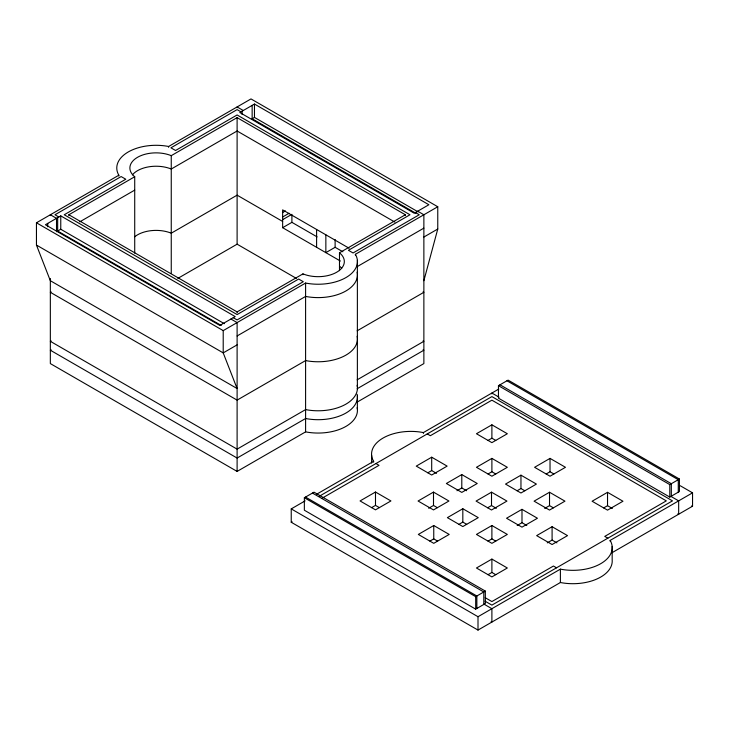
<?xml version="1.0" encoding="UTF-8"?>
<svg xmlns="http://www.w3.org/2000/svg" width="729" height="729" viewBox="0 0 729 729"><rect width="100%" height="100%" fill="white"/><g stroke="black" fill="none" stroke-linecap="round" stroke-linejoin="round"><path stroke-width="1.09" d="M423.868 280.711L437.764 229.024L437.764 206.744L250.995 98.916L168.609 146.483A39.293 22.681 0 0 0 128.286 151.942A39.293 22.681 0 0 0 118.836 175.224L118.836 176.063M36.45 222.792L223.211 330.62L223.211 352.891L237.107 388.539L50.337 280.711L36.45 245.062L36.45 222.792L118.836 175.224M60.762 215.884L45.426 224.732L219.839 325.435L235.175 316.577L60.762 215.884L60.762 229.252L224.341 323.685M254.467 104.047L239.805 112.512L414.227 213.205L428.889 204.74L254.467 104.047L254.467 117.415L418.045 211.847M68.863 215.602L68.863 214.763L134.719 176.746A26.198 15.127 0 0 1 137.553 157.291A26.198 15.127 0 0 1 171.251 155.66L237.107 117.633L405.351 214.763L405.351 215.602M60.762 229.252L56.516 231.704L56.516 218.335L50.337 214.763L50.337 215.602M252.152 105.377L252.152 118.745L254.467 117.415M79.798 221.826L134.719 190.114M51.112 291.855L50.337 292.302L237.107 400.121L305.597 360.582A39.293 22.681 0 0 0 357.137 336.315M51.112 340.862L50.337 341.309L237.107 449.137L305.597 409.598A39.293 22.681 0 0 0 357.137 385.331M282.642 212.54L285.422 210.936M51.112 349.774L50.337 350.221L237.107 458.049L305.597 418.51A39.293 22.681 0 0 0 357.137 394.243M282.642 216.996L289.121 213.251M177.83 278.396L237.107 244.179L296.375 278.396M282.642 219.666L290.971 214.855M349.145 248.261L282.642 209.87L282.642 227.694L291.901 222.345L317.124 236.907M342.885 251.778L335.121 247.295L325.854 252.644L325.854 234.82M68.863 214.763L237.107 311.903L302.963 273.876A26.198 15.127 0 0 0 336.661 272.245A26.198 15.127 0 0 0 339.486 252.79L405.351 214.763M223.211 330.62L305.597 283.052A39.293 22.681 0 0 0 345.92 277.594A39.293 22.681 0 0 0 355.378 254.312L437.764 206.744M237.107 335.96L305.597 296.421A39.293 22.681 0 0 0 357.137 272.154M357.128 266.668L423.868 228.131M237.107 344.872L223.211 352.891L36.45 245.062M423.868 237.043L437.764 229.024M357.128 330.829L423.868 292.302L423.102 291.855M357.128 379.845L423.868 341.309L423.102 340.862M357.128 388.757L423.868 350.221L423.102 349.774M50.337 278.478L50.337 363.589L237.107 471.417L305.597 431.869A39.293 22.681 0 0 0 357.137 407.611M357.092 402.144L423.868 363.589L423.868 214.763L417.699 211.2M304.358 497.743L314.008 492.175L485.332 591.091L485.332 603.566L475.691 609.134L304.358 510.218L304.358 497.743L475.691 596.659L485.332 591.091M498.454 385.687L508.104 380.119L679.428 479.035L679.428 491.51L669.787 497.078L498.454 398.162L498.454 385.687L669.787 484.603L679.428 479.035M612.169 546.449L612.169 559.817A39.293 22.681 0 0 1 560.391 582.517L478.005 630.084L291.236 522.256L291.236 508.888L305.132 500.869M316.705 494.18L373.622 461.32A39.293 22.681 0 0 1 383.08 438.038A39.293 22.681 0 0 1 423.403 432.579L498.836 389.031M319.138 496.34L491.893 396.603L672.484 500.869L491.893 605.125L485.086 601.197M322.172 498.153L379.025 465.33L375.936 463.544M291.236 522.256L292.11 521.754M431.696 457.201L416.259 466.113L431.696 475.026L447.132 466.113L431.696 457.201L431.696 470.57L436.525 473.349M375.49 492.029L360.053 500.941L375.49 509.853L390.926 500.941L375.49 492.029L375.49 505.397L371.626 507.621M491.893 424.825L476.456 433.737L491.893 442.64L507.329 433.737L491.893 424.825L491.893 438.193L488.038 440.416M427.841 472.793L431.696 470.57M461.794 474.579L446.358 483.491L461.794 492.403L477.231 483.491L461.794 474.579L461.794 487.947L466.615 490.726M433.5 492.102L418.063 501.014L433.5 509.926L448.936 501.014L433.5 492.102L433.5 505.47L428.67 508.25M491.893 458.386L476.456 467.298L491.893 476.21L507.329 467.298L491.893 458.386L491.893 471.754L488.038 473.987M456.974 490.726L461.794 487.947M433.755 525.518L418.318 534.43L433.755 543.342L449.192 534.43L433.755 525.518L433.755 538.886L429.9 541.118M462.824 508.733L447.387 517.645L462.824 526.557L478.26 517.645L462.824 508.733L462.824 522.101L458.969 524.333M491.51 492.175L476.073 501.087L491.51 509.999L506.947 501.087L491.51 492.175L491.51 505.543L496.331 508.332M520.962 475.171L505.525 484.083L520.962 492.995L536.398 484.083L520.962 475.171L520.962 488.539L517.107 490.763M550.031 458.386L534.594 467.298L550.031 476.21L565.467 467.298L550.031 458.386L550.031 471.754L546.176 473.987M487.646 507.776L491.51 505.543M491.893 525.518L476.456 534.43L491.893 543.342L507.329 534.43L491.893 525.518L491.893 538.886L488.038 541.118M549.52 492.248L534.084 501.16L549.52 510.072L564.957 501.16L549.52 492.248L549.52 505.616L544.691 508.405M521.991 509.334L506.555 518.246L521.991 527.149L537.428 518.246L521.991 509.334L521.991 522.702L517.171 525.481M491.893 559.088L476.456 568L491.893 576.912L507.329 568L491.893 559.088L491.893 572.456L488.038 574.68M607.53 492.321L592.094 501.233L607.53 510.145L622.967 501.233L607.53 492.321L607.53 505.689L612.351 508.478M552.09 526.712L536.653 535.624L552.09 544.527L567.526 535.624L552.09 526.712L552.09 540.071L547.269 542.859M603.667 507.922L607.53 505.689M291.236 508.888L478.005 616.716L560.391 569.149A39.293 22.681 0 0 0 600.714 563.69A39.293 22.681 0 0 0 610.164 540.408L692.55 492.84L692.55 506.208L611.923 552.764M243.276 110.507L237.107 106.944L237.107 107.774M240.962 111.838L237.107 109.614L170.923 147.823L175.561 150.493L237.107 114.963L409.98 214.763L348.435 250.302L353.064 252.972L419.239 214.763L415.384 212.54M252.152 118.745L415.73 213.187M394.89 222.099L237.107 131.001L171.251 169.028A26.198 15.127 0 0 0 132.441 174.832M282.642 221.452L237.107 195.162L171.251 233.189A26.198 15.127 0 0 0 134.747 236.734M282.642 227.694L340.416 261.046M506.947 380.784L678.271 479.7L678.271 492.175M680.203 485.714L692.55 492.84M499.994 384.794L671.327 483.71L671.327 496.185M691.775 505.762L692.55 506.208M499.128 397.214L491.893 393.04L491.893 393.87M670.944 496.413L678.663 500.869L678.663 514.237L677.888 513.79M491.893 438.193L495.756 440.416M550.031 471.754L553.894 473.987M58.83 216.996L54.976 214.763L121.151 176.564L125.78 179.234L64.234 214.763L237.107 314.573L298.653 279.043L303.282 281.713L237.107 319.922L233.244 317.698M230.929 319.029L237.107 322.592L237.107 471.417M427.258 433.919L430.347 435.705L491.893 400.166L666.306 500.869L604.76 536.398L607.849 538.184M491.893 471.754L495.756 473.987M520.962 488.539L524.825 490.763M549.52 505.616L553.375 507.849M221.252 325.471L57.673 231.029L57.673 217.661M521.991 522.702L526.812 525.481M552.09 540.071L556.91 542.859M556.528 567.809L553.439 566.032L491.893 601.562L485.232 597.716M462.824 522.101L466.688 524.333M491.893 538.886L495.756 541.118M433.5 505.47L437.354 507.694M375.49 505.397L379.344 507.621M433.755 538.886L437.61 541.118M491.893 572.456L495.756 574.68M312.459 493.068L483.792 591.984L483.792 604.459M305.515 497.078L476.848 595.994L476.848 608.469M484.174 604.241L491.893 608.697L491.893 622.056L491.118 621.618M669.787 484.603L669.787 497.078M610.164 540.408L610.164 541.246M560.391 569.149L560.391 582.517M478.005 616.716L478.005 630.084M475.691 596.659L475.691 609.134M423.403 432.579L423.403 433.418M373.622 461.32L373.622 462.159M371.626 455.279L371.626 463.07M357.374 260.353L357.374 386.899M357.374 395.811L357.374 409.179M355.378 254.312L355.378 255.15M339.486 252.79L339.486 270.659M335.121 239.495L335.121 247.295M316.596 229.471L316.596 247.295M305.597 283.052L305.597 431.869M302.963 273.876L302.963 274.715M291.901 214.326L291.901 222.345M242.119 111.172L242.119 114.517M237.107 117.633L237.107 244.179M237.107 311.903L237.107 312.741M171.251 155.66L171.251 273.011M168.609 146.483L168.609 147.322M134.719 176.746L134.719 253.145M47.74 223.402L47.74 226.737M339.486 266.158A26.198 15.127 0 0 1 341.701 268.318"/></g></svg>
